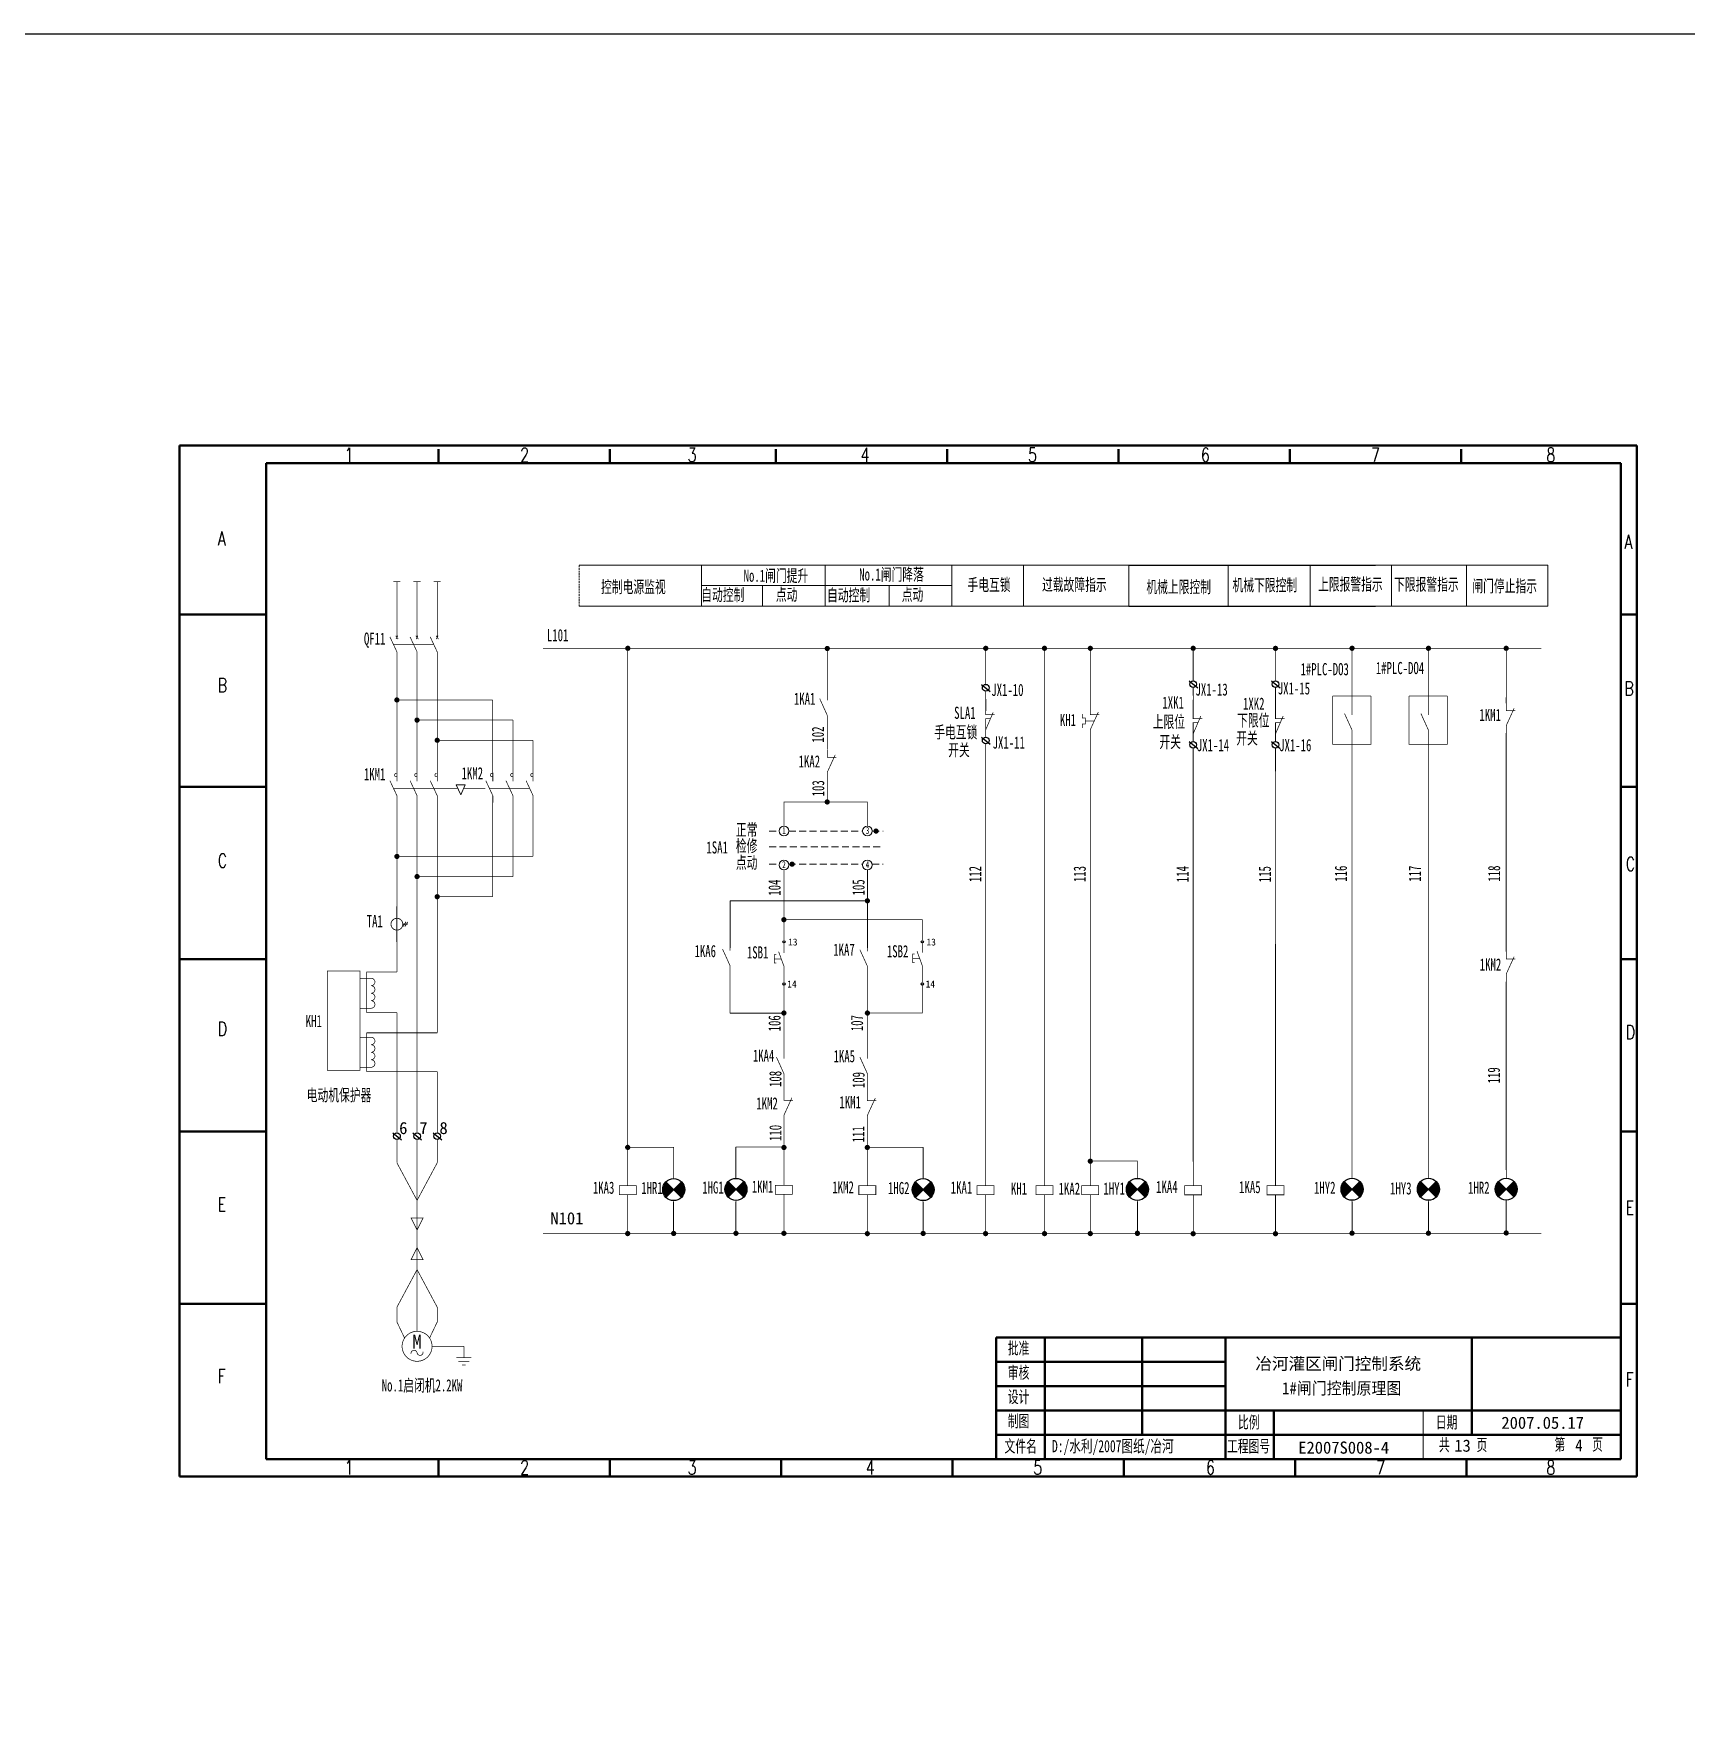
# Model space of a CAD drawing. Header units: millimetres. Extents: x 351 to 10319, y -5939 to 5511.
# Drawn here: x 3905.1 to 4381.2, y -2299.3 to -1811.7 of the extents above; entities that cross this region are included whole.
import ezdxf
from ezdxf.enums import TextEntityAlignment as Align

# ---------------------------------------------------------------- set-up
doc = ezdxf.new("R2010")
doc.units = ezdxf.units.MM
doc.linetypes.add('DASHED', pattern=[0.75, 0.5, -0.25])
for name, color, linetype in [('40', 7, 'Continuous'), ('41', 7, 'Continuous'), ('ELEMENT', 3, 'Continuous')]:
    doc.layers.add(name, color=color, linetype=linetype)
doc.styles.add('HZ', font='txt.shx', dxfattribs={"width": 0.65, "bigfont": 'hztxt.shx'})
doc.styles.add('song', font='SimSun.ttf', dxfattribs={"width": 0.65})
doc.styles.add('仿宋', font='SIMFANG.TTF', dxfattribs={"width": 0.65})

# ---------------------------------------------------------------- blocks, each defined once
blk = doc.blocks.new('动断（常闭）触点')
at = {"const_width": 0.202}
for points in [[(-1.15, 3.96), (-1.15, 1.8), (1.44, 1.8)], [(-1.15, -4.68), (-1.15, -2.52), (1.15, 2.52)]]:
    blk.add_lwpolyline(points, dxfattribs=at)
at = {"flags": 9}
blk.add_attdef('S', (-1.15, 3.96), '', height=0.0000576, dxfattribs=at)
blk = doc.blocks.new('操作器件')
at = {"const_width": 0.202}
for points in [[(-0.31, 4.85), (-0.31, 1.83)], [(-2.76, 1.83), (2.14, 1.83), (2.14, -0.77), (-2.76, -0.77), (-2.76, 1.83)], [(-0.31, -3.79), (-0.31, -0.77)]]:
    blk.add_lwpolyline(points, dxfattribs=at)
at = {"flags": 9}
blk.add_attdef('S', (-0.31, 4.85), '', height=0.0000576, dxfattribs=at)
blk = doc.blocks.new('电流互感器1')
at = {"const_width": 0.202}
for points in [[(0.08, 5.09), (0.08, -3.55)], [(1.52, 0.77), (2.68, 0.77)], [(2.29, 1.34), (1.57, 0.19)], [(2.75, 1.34), (2.03, 0.19)]]:
    blk.add_lwpolyline(points, dxfattribs=at)
blk.add_lwpolyline([(0.08, 2.21, 1), (0.08, -0.67, 1), (0.08, 2.21)], format="xyb", close=True, dxfattribs=at)
at = {"flags": 9}
for p in [(0.08, 5.09), (-0.17, -5.99)]:
    blk.add_attdef('S', p, '', height=0.0000576, dxfattribs=at)
blk = doc.blocks.new('断路器')
at = {"const_width": 0.202}
for points in [[(-4.8, -4.18), (-4.8, -2.16), (-6.81, 2.16)], [(-5.81, 0), (5.81, 0)], [(-5.16, 2.5), (-4.43, 1.53)], [(-4.55, 2.5), (-5.05, 1.53)], [(-4.8, 4.47), (-4.8, 2.02)], [(1.01, -4.18), (1.01, -2.16), (-1.01, 2.16)], [(0.65, 2.5), (1.37, 1.53)], [(1.26, 2.5), (0.76, 1.53)], [(1.01, 4.47), (1.01, 2.02)], [(6.81, -4.18), (6.81, -2.16), (4.8, 2.16)], [(6.46, 2.5), (7.18, 1.53)], [(7.06, 2.5), (6.56, 1.53)], [(6.81, 4.47), (6.81, 2.02)]]:
    blk.add_lwpolyline(points, dxfattribs=at)
at = {"flags": 9}
blk.add_attdef('S', (-0.14, 2.02), '', height=0.0000576, dxfattribs=at)
blk = doc.blocks.new('交流接触器')
at = {"const_width": 0.202}
for points in [[(-4.07, -5.19), (-4.07, -3.17), (-6.09, 1.15)], [(-4.07, 3.46), (-4.07, 1.01)], [(1.73, -5.19), (1.73, -3.17), (-0.28, 1.15)], [(1.73, 3.46), (1.73, 1.01)], [(7.54, -5.19), (7.54, -3.17), (5.52, 1.15)], [(7.54, 3.46), (7.54, 1.01)], [(-5.08, -1.01), (6.53, -1.01)]]:
    blk.add_lwpolyline(points, dxfattribs=at)
for points in [[(-4.19, 3.29, 1.278688), (-4.07, 2.32, -1.12636)], [(1.61, 3.28, 1.278688), (1.73, 2.32, -1.12636)], [(7.42, 3.29, 1.278688), (7.54, 2.32, -1.12636)]]:
    blk.add_lwpolyline(points, format="xyb", dxfattribs=at)
at = {"flags": 9}
blk.add_attdef('S', (0.21, 2.8), '', height=0.0000576, dxfattribs=at)
blk = doc.blocks.new('辅助符号2')
blk.add_line((-0.95, 6.09), (1.54, 4.09))
at = {"const_width": 0.202}
blk.add_lwpolyline([(0.24, 4.17), (0.24, -2.55)], dxfattribs=at)
blk.add_circle((0.24, 5.13), 0.96)
at = {"flags": 9}
blk.add_attdef('S', (0.24, 6.09), '', height=0.0000576, dxfattribs=at)
blk = doc.blocks.new('电缆头1')
at = {"const_width": 0.202}
for points in [[(-1.73, 1.44), (1.73, 1.44), (0, -2.02), (-1.73, 1.44)], [(0, 4.32), (0, -4.32)]]:
    blk.add_lwpolyline(points, dxfattribs=at)
at = {"flags": 9}
blk.add_attdef('S', (0, 4.32), '', height=0.0000576, dxfattribs=at)
blk = doc.blocks.new('电动机')
at = {"const_width": 0.202}
blk.add_lwpolyline([(-1.01, -4.82, 1), (-1.01, 3.82, 1), (-1.01, -4.82, 1)], format="xyb", close=True, dxfattribs=at)
for points in [[(-1.01, -2.37, 0.986208), (-2.74, -2.66, 0.859125)], [(-1.01, -2.37, 1.013985), (0.71, -2.08, -1.197218)]]:
    blk.add_lwpolyline(points, format="xyb", dxfattribs=at)
at = {"flags": 8}
blk.add_attdef('M', text='', height=4.03, dxfattribs=at).set_placement((-1.01, 0.8), align=Align.MIDDLE_CENTER)
at = {"flags": 9}
blk.add_attdef('S', (-1.01, 3.82), '', height=0.0000576, dxfattribs=at)
blk = doc.blocks.new('接地')
at = {"const_width": 0.202}
for points in [[(-2.16, 1.08), (2.16, 1.08)], [(-1.62, 0), (1.62, 0)], [(0, 4.32), (0, 1.08)], [(-0.54, -1.08), (0.54, -1.08)]]:
    blk.add_lwpolyline(points, dxfattribs=at)
at = {"flags": 9}
blk.add_attdef('S', (0, 4.32), '', height=0.0000576, dxfattribs=at)
blk = doc.blocks.new('动合（常开）触点')
at = {"const_width": 0.202}
for points in [[(-1.09, 2.24), (1.07, -2.52)], [(1.07, 3.97), (1.07, 1.81)], [(1.07, -2.52), (1.07, -4.68)]]:
    blk.add_lwpolyline(points, dxfattribs=at)
at = {"flags": 9}
blk.add_attdef('S', (1.07, 3.97), '', height=0.0000576, dxfattribs=at)
blk = doc.blocks.new('信号灯')
for p, q in [((2.04, -2.25), (-2.44, 2.24)), ((2.04, 2.24), (-2.44, -2.25))]:
    blk.add_line(p, q)
at = {"const_width": 0.202}
blk.add_lwpolyline([(-0.2, 5.47), (-0.2, 3.16)], dxfattribs=at)
blk.add_circle((-0.2, -0.01), 3.17)
for points in [[(-1.32, -1.13), (-3.26, 0.82), (-0.2, -0.01), (-2.44, 2.24)], [(-2.14, -1.95), (-3.26, -0.83), (-1.32, -1.13), (-3.26, 0.82)], [(0.92, 1.12), (2.86, -0.83), (-0.2, -0.01), (2.04, -2.25)], [(1.74, 1.94), (2.86, 0.82), (0.92, 1.12), (2.86, -0.83)], [(2.04, 2.24), (2.04, 2.24), (1.74, 1.94), (2.86, 0.82)], [(-2.44, -2.25), (-2.44, -2.25), (-2.14, -1.95), (-3.26, -0.83)]]:
    blk.add_solid(points)
at = {"flags": 9}
blk.add_attdef('S', (-0.2, 5.47), '', height=0.0000576, dxfattribs=at)
at = {"layer": 'ELEMENT', "flags": 9}
blk.add_attdef('S', (-0.2, 5.47), '', height=0.0000576, dxfattribs=at)
blk = doc.blocks.new('位置开关动断触点')
at = {"const_width": 0.202}
for points in [[(-0.54, 3.62), (-0.54, 1.46), (2.05, 1.46)], [(1.62, 2.18), (-0.54, -2.86)], [(-0.54, -5.02), (-0.54, 0.29), (0.81, 0.29)]]:
    blk.add_lwpolyline(points, dxfattribs=at)
at = {"flags": 9}
blk.add_attdef('S', (-0.54, 3.62), '', height=0.0000576, dxfattribs=at)
blk = doc.blocks.new('按钮开关1')
at = {"const_width": 0.202}
for points in [[(-1.41, 1.25), (-2.05, 1.25), (-2.05, -1.2), (-1.41, -1.2)], [(-2.05, 0), (0, 0)], [(0.75, -4.51), (0.75, -2.1), (-0.78, 2.1)], [(0.75, 4.13), (0.75, 1.68)]]:
    blk.add_lwpolyline(points, dxfattribs=at)
at = {"flags": 9}
blk.add_attdef('S', (0.75, 4.13), '', height=0.0000576, dxfattribs=at)
blk = doc.blocks.new('热继电器常闭触点')
at = {"const_width": 0.202}
for points in [[(-3.1, 1.79), (-3.1, 0.64), (-2.23, 0.64), (-2.23, -1.09), (-3.1, -1.09), (-3.1, -2.25)], [(-0.79, 3.8), (-0.79, 1.64), (1.8, 1.64)], [(-0.79, -4.84), (-0.79, -2.68), (1.51, 2.36)], [(-2.23, -0.23), (0.33, -0.23)]]:
    blk.add_lwpolyline(points, dxfattribs=at)
at = {"flags": 9}
blk.add_attdef('S', (-0.79, 3.8), '', height=0.0000576, dxfattribs=at)
blk = doc.blocks.new('电感器')
at = {"const_width": 0.202}
for points in [[(1, 5.55), (1, 5.55, 1), (1, 3.39, 1)], [(1, 3.39, 1), (1, 1.23, 1), (1, -0.93, 1), (1, -3.09), (1, -3.09)]]:
    blk.add_lwpolyline(points, format="xyb", dxfattribs=at)
at = {"flags": 9}
blk.add_attdef('S', (1, 5.55), '', height=0.0000576, dxfattribs=at)

msp = doc.modelspace()

# ---------------------------------------------------------------- linework, layer by layer
at = {"color": 0, "lineweight": 50}
for p, q in [((4367.064, -1930.381), (3947.064, -1930.381)), ((4021.7, -1931.348), (4021.7, -1935.353)), ((4071.07, -1931.348), (4071.07, -1935.353)), ((4118.954, -1931.348), (4118.954, -1935.353)), ((4168.323, -1931.348), (4168.323, -1935.353)), ((4217.693, -1931.348), (4217.693, -1935.353)), ((4267.063, -1931.348), (4267.063, -1935.353)), ((4316.433, -1931.348), (4316.433, -1935.353)), ((3972.064, -1979.037), (3947.064, -1979.037)), ((4367.064, -1979.037), (4362.46, -1979.037)), ((3972.064, -2028.699), (3947.064, -2028.699)), ((4367.064, -2028.699), (4362.46, -2028.699)), ((3972.064, -2078.36), (3947.064, -2078.36)), ((4366.625, -2078.36), (4362.46, -2078.36)), ((3972.064, -2128.021), (3947.064, -2128.021)), ((4367.064, -2128.021), (4362.46, -2128.021)), ((3972.064, -2177.683), (3947.064, -2177.683)), ((4367.064, -2177.683), (4362.46, -2177.683)), ((4021.7, -2222.383), (4021.7, -2227.344)), ((4071.07, -2222.383), (4071.07, -2227.344)), ((4120.44, -2222.383), (4120.44, -2227.344)), ((4169.809, -2222.383), (4169.809, -2227.344)), ((4219.179, -2222.383), (4219.179, -2227.344)), ((4268.549, -2222.383), (4268.549, -2227.344)), ((4317.919, -2222.383), (4317.919, -2227.344)), ((4367.064, -2227.381), (3947.073, -2227.381))]:
    msp.add_line(p, q, dxfattribs=at)
at = {"lineweight": 9}
for p, q in [((4062.26, -1964.805), (4341.385, -1964.805)), ((4097.551, -1976.658), (4097.551, -1964.805)), ((4133.162, -1976.658), (4133.162, -1964.805)), ((4169.687, -1976.658), (4169.687, -1964.805)), ((4190.271, -1976.658), (4190.271, -1964.805)), ((4220.629, -1976.658), (4220.629, -1964.805)), ((4249.315, -1976.658), (4249.315, -1964.805)), ((4272.939, -1976.658), (4272.939, -1964.805)), ((4296.356, -1976.658), (4296.356, -1964.805)), ((4317.913, -1976.658), (4317.913, -1964.805)), ((4341.385, -1976.658), (4341.385, -1964.805)), ((4169.687, -1970.694), (4097.551, -1970.694)), ((4115.094, -1976.658), (4115.094, -1970.694)), ((4151.602, -1976.658), (4151.602, -1970.694)), ((4341.385, -1976.658), (4062.26, -1976.658)), ((4239.193, -1998.161), (4239.193, -1988.794)), ((4179.409, -2006.78), (4179.409, -2003.447)), ((4239.193, -2002.378), (4239.193, -2000.082)), ((4239.193, -2006.803), (4239.193, -2003.659)), ((4239.193, -2006.803), (4239.193, -2003.659)), ((4262.913, -2002.378), (4262.913, -2000.082)), ((4262.913, -2006.803), (4262.913, -2003.659)), ((4239.186, -2023.054), (4239.186, -2019.909)), ((4239.186, -2023.054), (4239.186, -2019.909)), ((4262.905, -2023.054), (4262.905, -2019.909)), ((4262.905, -2023.054), (4262.905, -2019.909)), ((4026.837, -2028.082), (4029.452, -2028.082)), ((4028.144, -2030.958), (4026.837, -2028.082)), ((4029.452, -2028.082), (4028.144, -2030.958)), ((4145.314, -2052.61), (4145.314, -2075.035)), ((4105.741, -2061.538), (4145.071, -2061.538)), ((4105.741, -2061.538), (4105.741, -2075.038)), ((4121.389, -2093.862), (4105.741, -2093.862)), ((4107.442, -2132.495), (4107.442, -2141.489)), ((4161.378, -2132.583), (4161.378, -2141.577)), ((4089.491, -2148.336), (4089.491, -2157.41)), ((4107.442, -2148.262), (4107.442, -2157.335)), ((4161.378, -2148.35), (4161.378, -2157.423)), ((4223.122, -2148.287), (4223.122, -2157.36)), ((4284.966, -2148.234), (4284.966, -2157.308)), ((4306.974, -2148.234), (4306.974, -2157.308)), ((4329.382, -2148.209), (4329.382, -2157.282))]:
    msp.add_line(p, q, dxfattribs=at)
at = {"linetype": 'DASHED', "lineweight": 9}
msp.add_line((4062.26, -1976.658), (4062.26, -1964.805), dxfattribs=at)
for p, q in [((4220.629, -1964.805), (4291.736, -1964.805)), ((4220.629, -1976.658), (4291.736, -1976.658))]:
    msp.add_line(p, q)
at = {"linetype": 'DASHED', "lineweight": 9, "ltscale": 4}
for p, q in [((4117.001, -2041.447), (4119.881, -2041.447)), ((4122.675, -2041.447), (4143.929, -2041.447)), ((4146.724, -2041.447), (4149.821, -2041.447)), ((4117.001, -2046.017), (4149.821, -2046.017)), ((4117.001, -2050.982), (4119.886, -2050.982)), ((4122.645, -2050.982), (4143.935, -2050.982)), ((4146.693, -2050.982), (4149.821, -2050.982))]:
    msp.add_line(p, q, dxfattribs=at)
at = {"lineweight": 20}
msp.add_line((4305.46, -2208.383), (4305.46, -2222.383), dxfattribs=at)
msp.add_lwpolyline([(2066.199, -1811.726), (7008.567, -1811.726), (7008.567, -2786.942), (2066.199, -2786.942)], close=True)
at = {"const_width": 0.2}
for points in [[(4008.68, -1969.545), (4010.754, -1969.545)], [(4009.747, -1983.18), (4009.747, -1969.545)], [(4014.486, -1969.545), (4016.559, -1969.545)], [(4015.553, -1983.18), (4015.553, -1969.545)], [(4020.291, -1969.545), (4022.365, -1969.545)], [(4021.358, -1983.18), (4021.358, -1969.545)], [(4051.83, -1988.77), (4339.501, -1988.77)], [(4076.27, -1988.77), (4076.263, -2023.027)], [(4133.743, -2001.569), (4133.743, -1988.77)], [(4179.409, -1988.775), (4179.409, -1999.17)], [(4196.368, -2003.708), (4196.368, -1988.77)], [(4209.545, -2005.716), (4209.553, -1988.77)], [(4239.193, -1998.161), (4239.193, -1989.013)], [(4262.913, -1988.77), (4262.962, -1998.163)], [(4329.382, -2004.606), (4329.39, -1988.77)], [(4009.747, -2027.07), (4009.747, -1989.806)], [(4015.553, -2027.07), (4015.553, -1989.806)], [(4021.358, -2027.07), (4021.358, -1989.806)], [(4009.747, -2003.654), (4037.378, -2003.654)], [(4037.378, -2027.07), (4037.378, -2003.654)], [(4196.371, -2014.359), (4196.368, -2003.708)], [(4015.553, -2009.459), (4043.184, -2009.459)], [(4043.184, -2027.07), (4043.184, -2009.459)], [(4133.743, -2018.024), (4133.743, -2010.211)], [(4284.966, -2139.157), (4284.966, -2013.146)], [(4329.382, -2076.165), (4329.382, -2013.133)], [(4021.358, -2015.265), (4048.989, -2015.265)], [(4048.989, -2027.07), (4048.989, -2015.265)], [(4196.371, -2014.359), (4196.371, -2015.203)], [(4196.371, -2015.203), (4196.371, -2137.715)], [(4209.545, -2014.359), (4209.545, -2139.21)], [(4306.974, -2139.157), (4306.974, -2016.44)], [(4076.263, -2023.027), (4076.243, -2137.713)], [(4179.401, -2023.031), (4179.381, -2137.717)], [(4239.186, -2023.054), (4239.191, -2137.746)], [(4262.905, -2023.054), (4262.911, -2137.746)], [(4133.743, -2026.666), (4133.743, -2027.51)], [(4133.743, -2027.51), (4133.743, -2033.043)], [(4009.747, -2082.013), (4009.747, -2031.247)], [(4015.553, -2080.756), (4015.553, -2031.247)], [(4021.358, -2081.621), (4021.358, -2031.247)], [(4037.378, -2060.349), (4037.378, -2031.247)], [(4043.184, -2054.544), (4043.184, -2031.247)], [(4048.989, -2048.738), (4048.989, -2031.247)], [(4121.265, -2039.994), (4121.265, -2033.043), (4145.314, -2033.043), (4145.314, -2039.994)], [(4009.747, -2048.738), (4048.989, -2048.738)], [(4121.265, -2071.88), (4121.265, -2052.61)], [(4145.314, -2052.61), (4145.314, -2073.889)], [(4015.553, -2054.544), (4043.184, -2054.544)], [(4021.358, -2060.349), (4037.378, -2060.349)], [(4105.741, -2073.737), (4105.741, -2061.538), (4145.314, -2061.527)], [(4121.265, -2066.968), (4161.135, -2066.968), (4161.135, -2071.728)], [(4121.265, -2073.012), (4121.265, -2071.88)], [(4161.135, -2071.728), (4161.135, -2073.012)], [(4121.265, -2074.143), (4121.265, -2073.658)], [(4161.135, -2073.658), (4161.135, -2073.991)], [(4001.053, -2083.827), (4001.053, -2082.013), (4009.747, -2082.013)], [(4015.553, -2104.527), (4015.553, -2080.756)], [(4021.358, -2099.562), (4021.358, -2081.621)], [(4105.741, -2082.379), (4105.741, -2093.862), (4121.265, -2093.862)], [(4121.265, -2082.785), (4121.265, -2083.375)], [(4121.265, -2083.375), (4121.265, -2085.153)], [(4121.265, -2084.563), (4121.265, -2085.153)], [(4121.265, -2085.799), (4121.265, -2104.844)], [(4145.314, -2082.531), (4145.314, -2104.844)], [(4145.314, -2093.862), (4161.135, -2093.862), (4161.135, -2085.799)], [(4161.135, -2083.223), (4161.135, -2082.633)], [(4161.135, -2085.153), (4161.135, -2082.928)], [(4329.382, -2139.131), (4329.382, -2084.807)], [(4001.053, -2093.721), (4009.747, -2093.721)], [(4009.747, -2128.381), (4009.747, -2093.721)], [(4001.053, -2099.562), (4021.358, -2099.562)], [(4015.553, -2128.381), (4015.553, -2104.527)], [(4001.053, -2110.739), (4021.358, -2110.739)], [(4021.358, -2128.378), (4021.358, -2110.739)], [(4121.265, -2111.325), (4121.265, -2116.824)], [(4145.314, -2111.325), (4145.314, -2117.126)], [(4121.268, -2137.635), (4121.265, -2125.466)], [(4145.294, -2125.554), (4145.297, -2137.723)], [(4009.747, -2137.023), (4009.747, -2130.301)], [(4015.553, -2159.146), (4015.553, -2130.301)], [(4021.358, -2137.02), (4021.358, -2130.299)], [(4089.491, -2139.259), (4089.491, -2132.57), (4076.244, -2132.57)], [(4107.442, -2139.184), (4107.442, -2132.495), (4121.267, -2132.495)], [(4161.378, -2139.272), (4161.378, -2132.583), (4145.295, -2132.583)], [(4015.553, -2147.845), (4009.747, -2137.023)], [(4015.553, -2147.845), (4021.358, -2137.02)], [(4076.243, -2137.713), (4076.243, -2140.586)], [(4121.27, -2140.508), (4121.268, -2137.635)], [(4145.297, -2137.723), (4145.299, -2142.108)], [(4179.381, -2137.717), (4179.381, -2140.59)], [(4196.371, -2137.715), (4196.371, -2140.588)], [(4223.122, -2139.21), (4223.122, -2136.466), (4209.545, -2136.466)], [(4209.545, -2137.715), (4209.545, -2140.588)], [(4239.191, -2137.746), (4239.191, -2140.62)], [(4262.911, -2137.746), (4262.911, -2140.62)], [(4076.243, -2157.413), (4076.243, -2149.228)], [(4089.491, -2147.901), (4089.491, -2157.41)], [(4107.442, -2147.826), (4107.442, -2157.423)], [(4121.27, -2149.15), (4121.27, -2157.423)], [(4145.299, -2149.238), (4145.299, -2157.368)], [(4161.378, -2147.914), (4161.378, -2157.423)], [(4179.381, -2157.417), (4179.381, -2149.232)], [(4196.371, -2149.23), (4196.371, -2157.572)], [(4209.545, -2149.23), (4209.545, -2157.572)], [(4223.122, -2147.852), (4223.122, -2157.36)], [(4239.191, -2157.447), (4239.191, -2149.262)], [(4262.911, -2157.447), (4262.911, -2149.262)], [(4284.966, -2147.799), (4284.966, -2157.308)], [(4306.974, -2147.799), (4306.974, -2157.308)], [(4329.382, -2147.773), (4329.382, -2157.282)], [(4015.553, -2181.171), (4015.553, -2159.374)], [(4051.83, -2157.423), (4339.501, -2157.423)], [(4015.553, -2167.789), (4009.747, -2178.61)], [(4015.553, -2167.789), (4021.358, -2178.613)], [(4009.747, -2178.61), (4009.747, -2181.171)], [(4021.357, -2178.61), (4021.357, -2181.171)], [(4009.747, -2181.171), (4009.747, -2182.879)], [(4009.747, -2182.879), (4011.95, -2187.5)], [(4015.553, -2185.565), (4015.553, -2181.171)], [(4021.358, -2182.879), (4019.155, -2187.5)], [(4021.357, -2181.171), (4021.357, -2182.879)], [(4019.874, -2189.886), (4029.036, -2189.886)]]:
    msp.add_lwpolyline(points, dxfattribs=at)
at = {"const_width": 0.75}
for points in [[(4075.895, -1988.77, 1), (4076.645, -1988.77, 1)], [(4133.378, -1988.822, 1), (4134.128, -1988.822, 1)], [(4179.034, -1988.775, 1), (4179.784, -1988.775, 1)], [(4195.97, -1988.77, 1), (4196.72, -1988.77, 1)], [(4209.178, -1988.77, 1), (4209.928, -1988.77, 1)], [(4238.818, -1988.77, 1), (4239.568, -1988.77, 1)], [(4262.538, -1988.794, 1), (4263.288, -1988.794, 1)], [(4329.015, -1988.77, 1), (4329.765, -1988.77, 1)], [(4133.368, -2033.043, 1), (4134.118, -2033.043, 1)], [(4147.435, -2041.43, 1), (4148.185, -2041.43, 1)], [(4123.249, -2050.965, 1), (4123.999, -2050.965, 1)], [(4144.939, -2061.527, 1), (4145.689, -2061.527, 1)], [(4120.89, -2066.968, 1), (4121.64, -2066.968, 1)], [(4120.89, -2093.862, 1), (4121.64, -2093.862, 1)], [(4144.939, -2093.862, 1), (4145.689, -2093.862, 1)], [(4075.869, -2132.57, 1), (4076.619, -2132.57, 1)], [(4120.895, -2132.602, 1), (4121.645, -2132.602, 1)], [(4144.918, -2132.583, 1), (4145.668, -2132.583, 1)], [(4209.17, -2136.552, 1), (4209.92, -2136.552, 1)], [(4075.868, -2157.413, 1), (4076.618, -2157.413, 1)], [(4089.116, -2157.355, 1), (4089.866, -2157.355, 1)], [(4107.067, -2157.335, 1), (4107.817, -2157.335, 1)], [(4120.895, -2157.335, 1), (4121.645, -2157.335, 1)], [(4144.924, -2157.423, 1), (4145.674, -2157.423, 1)], [(4161.003, -2157.368, 1), (4161.753, -2157.368, 1)], [(4179.006, -2157.417, 1), (4179.756, -2157.417, 1)], [(4195.996, -2157.415, 1), (4196.746, -2157.415, 1)], [(4209.17, -2157.415, 1), (4209.92, -2157.415, 1)], [(4222.747, -2157.305, 1), (4223.497, -2157.305, 1)], [(4222.747, -2157.36, 1), (4223.497, -2157.36, 1)], [(4238.816, -2157.447, 1), (4239.566, -2157.447, 1)], [(4262.536, -2157.447, 1), (4263.286, -2157.447, 1)], [(4284.591, -2157.308, 1), (4285.341, -2157.308, 1)], [(4306.599, -2157.308, 1), (4307.349, -2157.308, 1)], [(4329.023, -2157.227, 1), (4329.773, -2157.227, 1)]]:
    msp.add_lwpolyline(points, format="xyb", close=True, dxfattribs=at)
at = {"lineweight": 9, "const_width": 0.75}
for points in [[(4009.372, -2003.654, 1), (4010.122, -2003.654, 1)], [(4015.178, -2009.459, 1), (4015.928, -2009.459, 1)], [(4020.983, -2015.265, 1), (4021.733, -2015.265, 1)], [(4009.372, -2048.738, 1), (4010.122, -2048.738, 1)], [(4015.178, -2054.544, 1), (4015.928, -2054.544, 1)], [(4020.983, -2060.349, 1), (4021.733, -2060.349, 1)]]:
    msp.add_lwpolyline(points, format="xyb", close=True, dxfattribs=at)
at = {"linetype": 'DASHED', "lineweight": 20, "ltscale": 4, "const_width": 0.2}
for points in [[(4290.401, -2002.534), (4290.401, -2016.44), (4279.367, -2016.44), (4279.367, -2002.534)], [(4290.401, -2002.534), (4279.367, -2002.534)], [(4312.409, -2002.534), (4312.409, -2016.44), (4301.375, -2016.44), (4301.375, -2002.534)], [(4312.409, -2002.534), (4301.375, -2002.534)]]:
    msp.add_lwpolyline(points, dxfattribs=at)
at = {"lineweight": 20, "const_width": 0.2}
for points in [[(4284.966, -2001.295), (4284.966, -1999.374)], [(4306.974, -2001.295), (4306.974, -1999.374)], [(4284.966, -2017.925), (4284.966, -2019.845)], [(4306.974, -2019.845), (4306.974, -2017.925)], [(3989.668, -2097.982), (3989.668, -2081.749), (3999.083, -2081.749), (3999.083, -2097.982)], [(4002.326, -2083.827), (3999.083, -2083.827)], [(4001.053, -2082.544), (4001.053, -2093.721)], [(3999.083, -2095.725), (3999.083, -2110.375), (3989.668, -2110.375), (3989.668, -2095.725)], [(4002.326, -2092.469), (3999.083, -2092.469)], [(4002.326, -2100.845), (3999.083, -2100.845)], [(4001.053, -2099.562), (4001.053, -2110.739)], [(4002.326, -2109.488), (3999.083, -2109.488)]]:
    msp.add_lwpolyline(points, dxfattribs=at)
at = {"linetype": 'DASHED', "ltscale": 4, "const_width": 0.2}
for points in [[(4020.35, -2029.087), (4027.293, -2029.087)], [(4028.995, -2029.087), (4035.223, -2029.087)], [(4036.925, -2029.087), (4047.981, -2029.087)]]:
    msp.add_lwpolyline(points, dxfattribs=at)
at = {"lineweight": 9}
for centre in [(4121.278, -2041.392), (4145.326, -2041.392), (4121.265, -2051.211), (4145.314, -2051.211)]:
    msp.add_circle(centre, 1.398, dxfattribs=at)
for centre in [(4121.265, -2073.335), (4161.136, -2073.335), (4121.265, -2085.476), (4161.136, -2085.476)]:
    msp.add_circle(centre, 0.323)
for centre, radius, start, end in [((4076.27, -1988.77), 0.243, 0, 180), ((4076.27, -1988.77), 0.243, 180, 0), ((4133.753, -1988.826), 0.243, 0, 180), ((4133.753, -1988.826), 0.243, 180, 0), ((4179.409, -1988.775), 0.243, 0, 180), ((4179.409, -1988.775), 0.243, 180, 0), ((4196.345, -1988.77), 0.243, 0, 180), ((4196.345, -1988.77), 0.243, 180, 0), ((4209.553, -1988.77), 0.243, 0, 180), ((4209.553, -1988.77), 0.243, 180, 0), ((4239.193, -1988.77), 0.243, 0, 180), ((4239.193, -1988.77), 0.243, 180, 0), ((4262.913, -1988.77), 0.243, 0, 180), ((4262.913, -1988.77), 0.243, 180, 0), ((4329.39, -1988.77), 0.243, 0, 180), ((4329.39, -1988.77), 0.243, 180, 0), ((4009.747, -2003.654), 0.3, 0, 180), ((4009.747, -2003.654), 0.3, 180, 0), ((4015.553, -2009.459), 0.3, 0, 180), ((4015.553, -2009.459), 0.3, 180, 0), ((4021.358, -2015.265), 0.3, 0, 180), ((4021.358, -2015.265), 0.3, 180, 0), ((4009.747, -2048.738), 0.3, 0, 180), ((4009.747, -2048.738), 0.3, 180, 0), ((4015.553, -2054.544), 0.3, 0, 180), ((4015.553, -2054.544), 0.3, 180, 0), ((4021.358, -2060.349), 0.3, 0, 180), ((4021.358, -2060.349), 0.3, 180, 0), ((4145.314, -2061.527), 0.243, 0, 180), ((4145.314, -2061.527), 0.243, 180, 0), ((4121.265, -2066.984), 0.243, 0, 180), ((4121.265, -2066.984), 0.243, 180, 0), ((4121.265, -2093.862), 0.243, 0, 180), ((4121.265, -2093.862), 0.243, 180, 0), ((4145.314, -2093.862), 0.243, 0, 180), ((4121.27, -2132.602), 0.243, 0, 180), ((4121.27, -2132.602), 0.243, 180, 0), ((4209.545, -2136.466), 0.243, 0, 180), ((4209.545, -2136.466), 0.243, 180, 0), ((4076.243, -2157.327), 0.243, 0, 180), ((4076.243, -2157.327), 0.243, 180, 0), ((4089.491, -2157.355), 0.243, 0, 180), ((4089.491, -2157.355), 0.243, 180, 0), ((4107.442, -2157.28), 0.243, 0, 180), ((4107.442, -2157.28), 0.243, 180, 0), ((4121.27, -2157.28), 0.243, 0, 180), ((4121.27, -2157.28), 0.243, 180, 0), ((4145.299, -2157.368), 0.243, 0, 180), ((4145.299, -2157.368), 0.243, 180, 0), ((4161.378, -2157.368), 0.243, 0, 180), ((4161.378, -2157.368), 0.243, 180, 0), ((4179.381, -2157.331), 0.243, 0, 180), ((4179.381, -2157.331), 0.243, 180, 0), ((4196.371, -2157.329), 0.243, 0, 180), ((4196.371, -2157.329), 0.243, 180, 0), ((4209.545, -2157.329), 0.243, 0, 180), ((4209.545, -2157.329), 0.243, 180, 0), ((4223.122, -2157.305), 0.243, 0, 180), ((4223.122, -2157.36), 0.243, 0, 180), ((4223.122, -2157.305), 0.243, 180, 0), ((4223.122, -2157.36), 0.243, 180, 0), ((4239.191, -2157.392), 0.243, 0, 180), ((4239.191, -2157.392), 0.243, 180, 0), ((4262.911, -2157.392), 0.243, 0, 180), ((4262.911, -2157.392), 0.243, 180, 0), ((4284.966, -2157.253), 0.243, 0, 180), ((4284.966, -2157.253), 0.243, 180, 0), ((4306.974, -2157.253), 0.243, 0, 180), ((4306.974, -2157.253), 0.243, 180, 0), ((4329.398, -2157.227), 0.243, 0, 180), ((4329.398, -2157.227), 0.243, 180, 0)]:
    msp.add_arc(centre, radius, start, end, dxfattribs=at)
at = {"layer": '40', "color": 0, "lineweight": 50}
for p, q in [((4362.46, -1935.39), (3972.064, -1935.39)), ((4362.46, -2222.383), (4362.46, -1935.39)), ((4182.46, -2222.383), (4182.46, -2187.383)), ((4182.46, -2187.383), (4362.46, -2187.383)), ((4196.46, -2222.383), (4196.46, -2187.383)), ((4224.46, -2215.383), (4224.46, -2187.383)), ((4248.46, -2222.383), (4248.46, -2187.383)), ((4319.46, -2215.383), (4319.46, -2187.383)), ((4182.46, -2194.383), (4248.46, -2194.383)), ((4182.46, -2201.383), (4248.46, -2201.383)), ((4182.46, -2208.383), (4362.46, -2208.383)), ((4262.46, -2222.383), (4262.46, -2208.383)), ((4262.46, -2222.383), (4262.46, -2208.383)), ((4319.46, -2215.383), (4319.46, -2208.383)), ((4182.46, -2215.383), (4362.46, -2215.383)), ((3972.061, -2222.383), (4362.46, -2222.383))]:
    msp.add_line(p, q, dxfattribs=at)
at = {"layer": '40', "lineweight": 20, "ltscale": 10, "const_width": 0.75}
for points in [[(4284.591, -1988.77, 1), (4285.341, -1988.77, 1)], [(4306.599, -1988.77, 1), (4307.349, -1988.77, 1)]]:
    msp.add_lwpolyline(points, format="xyb", close=True, dxfattribs=at)
at = {"layer": '40', "lineweight": 20, "ltscale": 10, "const_width": 0.2}
for points in [[(4284.966, -1999.374), (4284.966, -1989.116)], [(4306.974, -1999.374), (4306.974, -1988.77)], [(4284.966, -2005.856), (4284.966, -2001.295)], [(4306.974, -2005.856), (4306.974, -2001.295)], [(4284.966, -2014.498), (4284.966, -2017.925)], [(4306.974, -2014.498), (4306.974, -2017.925)]]:
    msp.add_lwpolyline(points, dxfattribs=at)
at = {"layer": '41', "color": 0, "lineweight": 50}
for p, q in [((3947.064, -1930.381), (3947.064, -2227.382)), ((4367.064, -1930.381), (4367.064, -2227.382)), ((3972.064, -1935.39), (3972.064, -2222.383))]:
    msp.add_line(p, q, dxfattribs=at)

# ---------------------------------------------------------------- block references
for name, p in [('断路器', (4014.544, -1987.645)), ('辅助符号2', (4179.172, -2005.261)), ('辅助符号2', (4238.957, -2004.253)), ('辅助符号2', (4262.676, -2004.253)), ('动合（常开）触点', (4132.674, -2005.535)), ('位置开关动断触点', (4179.948, -2009.369)), ('热继电器常闭触点', (4210.339, -2009.52)), ('动断（常闭）触点', (4330.534, -2008.567)), ('动断（常闭）触点', (4134.895, -2021.985)), ('辅助符号2', (4179.165, -2020.48)), ('辅助符号2', (4238.949, -2021.714)), ('辅助符号2', (4262.669, -2021.714)), ('交流接触器', (4013.821, -2028.078)), ('交流接触器', (4041.452, -2028.078)), ('动合（常开）触点', (4104.673, -2077.703)), ('按钮开关1', (4120.517, -2078.274)), ('动合（常开）触点', (4144.246, -2077.855)), ('按钮开关1', (4160.387, -2078.121)), ('动断（常闭）触点', (4330.534, -2080.125)), ('动合（常开）触点', (4120.197, -2108.81)), ('动合（常开）触点', (4144.246, -2108.81)), ('动断（常闭）触点', (4122.418, -2120.785)), ('动断（常闭）触点', (4146.447, -2120.873)), ('辅助符号2', (4009.511, -2134.472)), ('辅助符号2', (4015.316, -2134.472)), ('辅助符号2', (4021.122, -2134.47)), ('操作器件', (4076.554, -2145.438)), ('信号灯', (4089.694, -2144.727)), ('信号灯', (4107.645, -2144.652)), ('操作器件', (4121.58, -2145.36)), ('操作器件', (4145.609, -2145.448)), ('信号灯', (4161.581, -2144.74)), ('操作器件', (4179.692, -2145.443)), ('操作器件', (4196.682, -2145.44)), ('操作器件', (4209.856, -2145.44)), ('信号灯', (4223.325, -2144.678)), ('操作器件', (4239.502, -2145.472)), ('操作器件', (4263.222, -2145.472)), ('信号灯', (4285.169, -2144.625)), ('信号灯', (4307.177, -2144.625)), ('信号灯', (4329.584, -2144.599)), ('电缆头1', (4015.553, -2154.329)), ('接地', (4029.036, -2194.207))]:
    msp.add_blockref(name, p)
for name, p, xscale, yscale, zscale in [('位置开关动断触点', (4239.743, -2010.5), 1.020472440950471, 1.020472440944559, 1.020472440944882), ('位置开关动断触点', (4263.463, -2010.5), 1.020472440950471, 1.020472440944559, 1.020472440944882), ('电流互感器1', (4009.648, -2069.175), 1.181102362211277, 1.181102362204456, 1.181102362204724)]:
    msp.add_blockref(name, p, dxfattribs=dict(xscale=xscale, yscale=yscale, zscale=zscale))
at = {"lineweight": 20, "rotation": 180}
for p in [(4003.322, -2086.92), (4003.322, -2103.938)]:
    msp.add_blockref('电感器', p, dxfattribs=at)
at = {"rotation": 180}
msp.add_blockref('电缆头1', (4015.553, -2163.468), dxfattribs=at)
ref = msp.add_blockref('电动机', (4016.566, -2189.388))
ref.add_attrib('M', 'M', dxfattribs={"height": 4.033}).set_placement((4015.553, -2188.59), align=Align.MIDDLE_CENTER)
at = {"layer": '40', "lineweight": 20, "ltscale": 10}
for p in [(4283.898, -2009.822), (4305.906, -2009.822)]:
    msp.add_blockref('动合（常开）触点', p, dxfattribs=at)

# ---------------------------------------------------------------- texts
at = {"color": 0, "lineweight": 50, "style": 'HZ', "width": 0.75}
for s, p in [('1', (3994.684, -1935.001)), ('2', (4045.246, -1935.001)), ('3', (4093.51, -1935.001)), ('4', (4143.351, -1935.001)), ('5', (4191.615, -1935.001)), ('6', (4241.41, -1935.001)), ('7', (4290.44, -1935.001)), ('8', (4340.955, -1935.001)), ('A', (3958.104, -1959.122)), ('A', (4363.451, -1960.069)), ('B', (3958.104, -2001.415)), ('B', (4363.451, -2002.362)), ('C', (3958.104, -2051.961)), ('C', (4363.826, -2052.908)), ('D', (3958.104, -2100.443)), ('D', (4363.826, -2101.39)), ('E', (3958.104, -2150.989)), ('E', (4363.826, -2151.936)), ('F', (3958.104, -2200.503)), ('F', (4363.826, -2201.45)), ('1', (3994.684, -2226.823)), ('2', (4045.246, -2226.823)), ('3', (4093.51, -2226.823)), ('4', (4144.837, -2226.823)), ('5', (4193.101, -2226.823)), ('6', (4242.896, -2226.823)), ('7', (4291.926, -2226.823)), ('8', (4340.955, -2226.823))]:
    msp.add_text(s, height=4, dxfattribs=at).set_placement(p)
at = {"lineweight": 9, "style": 'song', "width": 0.65}
for s, height, p in [('控制电源监视', 3.5, (4068.568, -1972.817)), ('No.1闸门提升', 3.5, (4109.654, -1969.605)), ('No.1闸门降落', 3.5, (4142.972, -1969.238)), ('手电互锁', 3.5, (4174.158, -1972.209)), ('过载故障指示', 3.5, (4195.632, -1972.176)), ('机械上限控制', 3.5, (4225.698, -1972.821)), ('机械下限控制', 3.5, (4250.521, -1972.286)), ('上限报警指示', 3.5, (4275.167, -1972.06)), ('下限报警指示', 3.5, (4297.078, -1972.103)), ('闸门停止指示', 3.5, (4319.641, -1972.571)), ('自动控制', 3.5, (4097.442, -1975.112)), ('  点动', 3.5, (4115.844, -1975.018)), ('自动控制', 3.5, (4133.69, -1975.176)), ('  点动', 3.5, (4152.118, -1975.047)), ('QF11', 3.5, (4000.248, -1987.746)), ('L101', 3.5, (4052.969, -1986.724)), ('1#PLC-DO3', 3.5, (4270.114, -1996.528)), ('1#PLC-DO4', 3.5, (4291.817, -1996.205)), ('JX1-10', 3.5, (4181.014, -2002.497)), ('JX1-13', 3.5, (4239.857, -2002.387)), ('JX1-15', 3.5, (4263.577, -2002.067)), ('1KA1', 3.5, (4124.152, -2005.058)), ('1XK1', 3.5, (4230.314, -2006.157)), ('1XK2', 3.5, (4253.551, -2006.476)), ('SLA1', 3.5, (4170.322, -2009.098)), ('KH1', 3.5, (4200.781, -2011.18)), ('上限位', 3.5, (4227.538, -2011.686)), ('下限位', 3.5, (4251.858, -2011.269)), ('1KM1', 3.5, (4321.668, -2009.73)), ('手电互锁', 3.5, (4164.589, -2014.676)), ('开关', 3.5, (4229.443, -2017.452)), ('开关', 3.5, (4251.602, -2016.396)), ('开关', 3.5, (4168.609, -2019.826)), ('JX1-11', 3.5, (4181.404, -2017.674)), ('JX1-14', 3.5, (4240.247, -2018.419)), ('JX1-16', 3.5, (4263.966, -2018.419)), ('1KM1', 3.5, (4000.226, -2026.798)), ('1KA2', 3.5, (4125.494, -2023.112)), ('正常', 3.5, (4107.419, -2042.803)), ('1', 2, (4120.768, -2042.264)), ('3', 2, (4144.817, -2042.264)), ('1SA1', 3.5, (4098.935, -2047.89)), ('检修', 3.5, (4107.419, -2047.444)), ('点动', 3.5, (4107.419, -2052.243)), ('2', 2, (4120.756, -2052.084)), ('4', 2, (4144.805, -2052.084)), ('TA1', 3.5, (4001.045, -2069.134)), ('1KA6', 3.5, (4095.498, -2077.748)), ('1SB1', 3.5, (4110.596, -2078.137)), ('1KA7', 3.5, (4135.476, -2077.358)), ('1SB2', 3.5, (4150.928, -2077.813)), ('1KM2', 3.5, (4321.77, -2081.635)), ('KH1', 3.5, (3983.471, -2097.923)), ('1KA4', 3.5, (4112.302, -2107.895)), ('1KA5', 3.5, (4135.556, -2108.047)), ('电动机保护器', 3.5, (3983.762, -2119.232)), ('1KM2', 3.5, (4113.316, -2121.648)), ('1KM1', 3.5, (4137.26, -2121.278)), ('1KA3', 3.5, (4066.208, -2145.924)), ('1HR1', 3.5, (4080.144, -2146.019)), ('1HG1', 3.5, (4097.719, -2145.861)), ('1KM1', 3.5, (4112.007, -2145.627)), ('1KM2', 3.5, (4135.222, -2145.807)), ('1HG2', 3.5, (4151.259, -2146.036)), ('1KA1', 3.5, (4169.338, -2145.86)), ('KH1', 3.5, (4186.689, -2146.206)), ('1KA2', 3.5, (4200.411, -2146.206)), ('1HY1', 3.5, (4213.335, -2146.166)), ('1KA4', 3.5, (4228.513, -2145.694)), ('1KA5', 3.5, (4252.427, -2145.756)), ('1HY2', 3.5, (4274.007, -2145.934)), ('1HY3', 3.5, (4295.923, -2146.134)), ('1HR2', 3.5, (4318.401, -2145.937)), ('No.1启闭机2.2KW', 3.5, (4005.374, -2202.889))]:
    msp.add_text(s, height=height, dxfattribs=at).set_placement(p)
for s, p in [('102', (4132.791, -2015.94)), ('103', (4132.879, -2031.439)), ('112', (4178.106, -2056.138)), ('113', (4208.232, -2056.136)), ('114', (4237.875, -2056.167)), ('115', (4261.573, -2056.167)), ('116', (4283.482, -2056.028)), ('117', (4304.792, -2056.028)), ('118', (4327.634, -2056.003)), ('104', (4120.291, -2060.052)), ('105', (4144.492, -2059.991)), ('106', (4120.297, -2099.141)), ('107', (4144.056, -2099.09)), ('108', (4120.537, -2115.174)), ('109', (4144.511, -2115.491)), ('119', (4327.555, -2114.124)), ('110', (4120.544, -2130.73)), ('111', (4144.435, -2131.097))]:
    msp.add_text(s, height=3.5, rotation=90, dxfattribs=at).set_placement(p)
at = {"linetype": 'DASHED', "ltscale": 4, "style": 'song', "width": 0.65}
msp.add_text('1KM2', height=3.5, dxfattribs=at).set_placement((4028.377, -2026.524))
at = {"lineweight": 9, "style": 'song'}
for s, height, p in [('13', 2, (4122.468, -2074.402)), ('13', 2, (4162.339, -2074.402)), ('14', 2, (4122.213, -2086.516)), ('14', 2, (4162.083, -2086.516)), ('6', 3.5, (4010.4, -2128.747)), ('7', 3.5, (4016.206, -2128.747)), ('8', 3.5, (4022.011, -2128.745)), ('N101', 3.5, (4053.964, -2154.747))]:
    msp.add_text(s, height=height, dxfattribs=at).set_placement(p)
at = {"color": 0, "style": 'song', "width": 0.9}
msp.add_text('1#闸门控制原理图', height=3.5, dxfattribs=at).set_placement((4264.794, -2203.72))
msp.add_text('4', height=3.5, dxfattribs=at).set_placement((4350.347, -2220.194), align=Align.CENTER)
at = {"layer": '41', "color": 0, "lineweight": 20, "style": '仿宋', "width": 0.65}
for s, p in [('批准', (4185.78, -2192.183)), ('审核', (4185.78, -2199.183)), ('设计', (4185.78, -2206.183)), ('制图', (4185.78, -2213.183)), ('比例', (4252.118, -2213.52)), ('日期', (4309.118, -2213.52)), ('文件名', (4184.831, -2220.416)), ('工程图号', (4248.948, -2220.405)), ('共     页', (4309.998, -2220.026)), ('共     页', (4309.998, -2220.028)), ('第     页', (4343.301, -2219.892))]:
    msp.add_text(s, height=3.5, dxfattribs=at).set_placement(p)
at = {"layer": '41', "color": 0, "style": 'song'}
for s, p in [('冶河灌区闸门控制系统', (4257.127, -2196.651)), ('2007.05.17', (4327.998, -2213.662)), ('E2007S008-4', (4269.46, -2220.824)), ('13', (4314.432, -2220.258))]:
    msp.add_text(s, height=3.5, dxfattribs=at).set_placement(p)
at = {"layer": '41', "color": 0, "style": 'song', "width": 0.7}
msp.add_text('D:/水利/2007图纸/冶河', height=3.5, dxfattribs=at).set_placement((4198.505, -2220.392))

doc.saveas('drawing.dxf')
